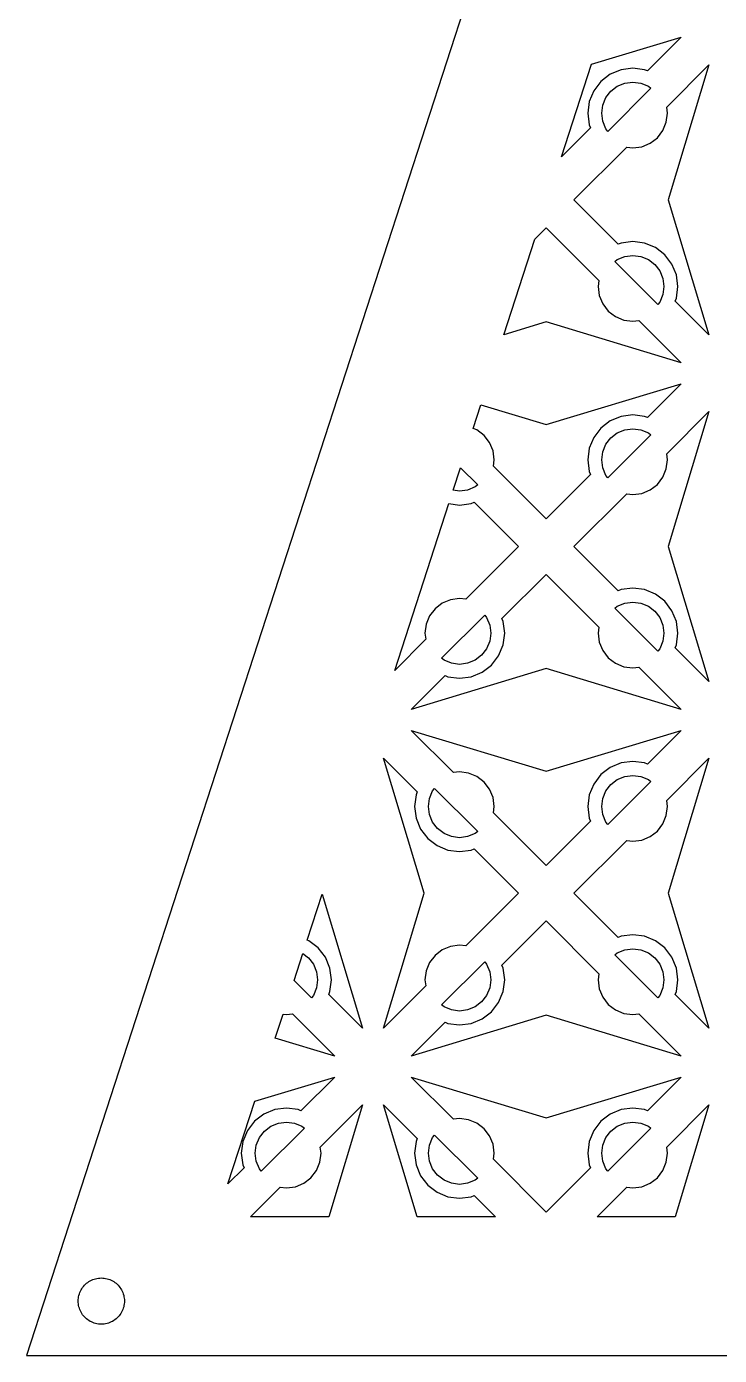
# Model space of a CAD drawing. Header units: metres. Extents: x -75 to 75, y 0 to 231.
# Drawn here: x -75 to -15, y 0 to 115 of the extents above; entities that cross this region are included whole.
import ezdxf

# ---------------------------------------------------------------- set-up
doc = ezdxf.new("R2010")
doc.units = ezdxf.units.M

msp = doc.modelspace()

# ---------------------------------------------------------------- linework, layer by layer
for p, q in [((0, 230.826), (-75, 0)), ((-26.074, 111.746), (-18.3115, 114.093)), ((-18.3115, 114.093), (-21.2389, 111.166)), ((-28.6806, 103.724), (-26.074, 111.746)), ((-19.5667, 108.029), (-15.9068, 111.689)), ((-15.9068, 111.689), (-19.4403, 100.003)), ((-24.4514, 110.88), (-25.2603, 110.26)), ((-23.5107, 111.27), (-24.4514, 110.88)), ((-22.5, 111.403), (-23.5107, 111.27)), ((-21.4897, 111.27), (-22.5, 111.403)), ((-21.2389, 111.166), (-21.4897, 111.27)), ((-25.8806, 109.451), (-26.2701, 108.51)), ((-25.2603, 110.26), (-25.8806, 109.451)), ((-24.836, 108.849), (-24.4075, 109.407)), ((-20.9349, 109.669), (-24.6698, 105.934)), ((-24.4075, 109.407), (-23.849, 109.836)), ((-23.849, 109.836), (-23.1976, 110.105)), ((-23.1976, 110.105), (-22.5, 110.197)), ((-22.5, 110.197), (-21.8028, 110.105)), ((-21.8028, 110.105), (-21.1514, 109.836)), ((-21.1514, 109.836), (-20.9349, 109.669)), ((-26.2701, 108.51), (-26.4034, 107.5)), ((-25.1976, 107.5), (-25.1056, 108.197)), ((-25.1056, 108.197), (-24.836, 108.849)), ((-26.4034, 107.5), (-26.2701, 106.489)), ((-25.1056, 106.802), (-25.1976, 107.5)), ((-19.5996, 106.722), (-19.4971, 107.5)), ((-19.4971, 107.5), (-19.5667, 108.029)), ((-26.1662, 106.238), (-28.6806, 103.724)), ((-26.2701, 106.489), (-26.1662, 106.238)), ((-24.836, 106.151), (-25.1056, 106.802)), ((-24.6698, 105.934), (-24.836, 106.151)), ((-20.3764, 105.376), (-19.8994, 105.999)), ((-19.8994, 105.999), (-19.5996, 106.722)), ((-21.7227, 104.599), (-20.999, 104.899)), ((-20.999, 104.899), (-20.3764, 105.376)), ((-27.5958, 100), (-23.0292, 104.566)), ((-23.0292, 104.566), (-22.5, 104.497)), ((-22.5, 104.497), (-21.7227, 104.599)), ((-23.7621, 96.1662), (-27.5958, 100)), ((-19.4403, 100.003), (-19.4421, 100.003)), ((-19.4421, 100.003), (-19.4412, 100)), ((-19.4412, 100), (-19.4421, 99.9968)), ((-19.4421, 99.9968), (-19.4403, 99.9968)), ((-19.4403, 99.9968), (-15.9068, 88.3115)), ((-33.6831, 88.3276), (-30.9949, 96.6009)), ((-30.9949, 96.6009), (-30, 97.5958)), ((-30, 97.5958), (-25.4338, 93.0292)), ((-23.5107, 96.2701), (-23.7621, 96.1662)), ((-22.5, 96.4034), (-23.5107, 96.2701)), ((-21.4897, 96.2701), (-22.5, 96.4034)), ((-20.549, 95.8806), (-21.4897, 96.2701)), ((-19.7401, 95.2603), (-20.549, 95.8806)), ((-24.0656, 94.6698), (-23.849, 94.836)), ((-20.3307, 90.9349), (-24.0656, 94.6698)), ((-23.849, 94.836), (-23.1976, 95.1056)), ((-23.1976, 95.1056), (-22.5, 95.1976)), ((-22.5, 95.1976), (-21.8028, 95.1056)), ((-21.8028, 95.1056), (-21.1514, 94.836)), ((-21.1514, 94.836), (-20.593, 94.407)), ((-20.593, 94.407), (-20.1645, 93.849)), ((-19.1199, 94.4514), (-19.7401, 95.2603)), ((-18.7303, 93.5107), (-19.1199, 94.4514)), ((-20.1645, 93.849), (-19.8949, 93.1976)), ((-19.8949, 93.1976), (-19.8029, 92.4995)), ((-18.5971, 92.5), (-18.7303, 93.5107)), ((-25.4338, 93.0292), (-25.5034, 92.5)), ((-25.5034, 92.5), (-25.4008, 91.7227)), ((-19.8029, 92.4995), (-19.8949, 91.8028)), ((-18.7303, 91.4897), (-18.5971, 92.5)), ((-25.4008, 91.7227), (-25.101, 90.999)), ((-25.101, 90.999), (-24.624, 90.3764)), ((-20.1645, 91.1514), (-20.3307, 90.9349)), ((-19.8949, 91.8028), (-20.1645, 91.1514)), ((-18.8342, 91.2389), (-18.7303, 91.4897)), ((-15.9068, 88.3115), (-18.8342, 91.2389)), ((-24.624, 90.3764), (-24.0015, 89.8994)), ((-24.0015, 89.8994), (-23.2777, 89.5996)), ((-30.0032, 89.4403), (-33.6831, 88.3276)), ((-30, 89.4412), (-30.0032, 89.4421)), ((-30.0032, 89.4421), (-30.0032, 89.4403)), ((-29.9968, 89.4421), (-30, 89.4412)), ((-29.9968, 89.4403), (-29.9968, 89.4421)), ((-18.3115, 85.9068), (-29.9968, 89.4403)), ((-23.2777, 89.5996), (-22.5, 89.4971)), ((-22.5, 89.4971), (-21.9713, 89.5667)), ((-21.9713, 89.5667), (-18.3115, 85.9068)), ((-29.9968, 80.5597), (-18.3115, 84.0932)), ((-18.3115, 84.0932), (-21.2389, 81.1658)), ((-36.3138, 80.2312), (-35.652, 82.2678)), ((-35.652, 82.2678), (-30.0032, 80.5597)), ((-19.5667, 78.0287), (-15.9068, 81.6885)), ((-15.9068, 81.6885), (-19.4403, 70.0032)), ((-30.0032, 80.5597), (-30.0032, 80.5579)), ((-30.0032, 80.5579), (-30, 80.5588)), ((-30, 80.5588), (-29.9968, 80.5579)), ((-29.9968, 80.5579), (-29.9968, 80.5597)), ((-24.4514, 80.8801), (-25.2603, 80.2599)), ((-23.5107, 81.2697), (-24.4514, 80.8801)), ((-22.5, 81.4029), (-23.5107, 81.2697)), ((-21.4897, 81.2697), (-22.5, 81.4029)), ((-21.2389, 81.1658), (-21.4897, 81.2697)), ((-35.9985, 80.1006), (-36.3138, 80.2312)), ((-35.376, 79.6236), (-35.9985, 80.1006)), ((-34.899, 79.001), (-35.376, 79.6236)), ((-25.8806, 79.451), (-26.2701, 78.5103)), ((-25.2603, 80.2599), (-25.8806, 79.451)), ((-24.836, 78.8486), (-24.4075, 79.4066)), ((-20.9349, 79.6693), (-24.6698, 75.9344)), ((-24.4075, 79.4066), (-23.849, 79.8355)), ((-23.849, 79.8355), (-23.1976, 80.1051)), ((-23.1976, 80.1051), (-22.5, 80.1971)), ((-22.5, 80.1971), (-21.8028, 80.1051)), ((-21.8028, 80.1051), (-21.1514, 79.8355)), ((-21.1514, 79.8355), (-20.9349, 79.6693)), ((-34.5992, 78.2773), (-34.899, 79.001)), ((-34.4966, 77.5), (-34.5992, 78.2773)), ((-26.2701, 78.5103), (-26.4034, 77.5)), ((-25.1056, 78.1972), (-24.836, 78.8486)), ((-34.5662, 76.9708), (-34.4966, 77.5)), ((-26.4034, 77.5), (-26.2701, 76.4893)), ((-25.1976, 77.5005), (-25.1056, 78.1972)), ((-25.1056, 76.8024), (-25.1976, 77.5005)), ((-19.5996, 76.7223), (-19.4971, 77.5)), ((-19.4971, 77.5), (-19.5667, 78.0287)), ((-38.0539, 74.8755), (-37.4226, 76.8184)), ((-37.4226, 76.8184), (-35.9344, 75.3302)), ((-30, 72.4042), (-34.5662, 76.9708)), ((-26.1662, 76.2379), (-30, 72.4042)), ((-26.2701, 76.4893), (-26.1662, 76.2379)), ((-24.836, 76.151), (-25.1056, 76.8024)), ((-24.6698, 75.9344), (-24.836, 76.151)), ((-20.3764, 75.376), (-19.8994, 75.9985)), ((-19.8994, 75.9985), (-19.5996, 76.7223)), ((-37.5, 74.8024), (-38.0539, 74.8755)), ((-36.8024, 74.8944), (-37.5, 74.8024)), ((-36.151, 75.164), (-36.8024, 74.8944)), ((-35.9344, 75.3302), (-36.151, 75.164)), ((-21.7227, 74.5992), (-20.999, 74.899)), ((-20.999, 74.899), (-20.3764, 75.376)), ((-43.1196, 59.2851), (-38.4296, 73.7192)), ((-38.4296, 73.7192), (-37.5, 73.5966)), ((-37.5, 73.5966), (-36.4893, 73.7299)), ((-36.4893, 73.7299), (-36.2379, 73.8338)), ((-36.2379, 73.8338), (-32.4042, 70)), ((-27.5958, 70), (-23.0292, 74.5662)), ((-23.0292, 74.5662), (-22.5, 74.4966)), ((-22.5, 74.4966), (-21.7227, 74.5992)), ((-32.4042, 70), (-36.9708, 65.4338)), ((-23.7621, 66.1662), (-27.5958, 70)), ((-19.4403, 70.0032), (-19.4421, 70.0032)), ((-19.4421, 70.0032), (-19.4412, 70)), ((-19.4412, 70), (-19.4421, 69.9968)), ((-19.4421, 69.9968), (-19.4403, 69.9968)), ((-19.4403, 69.9968), (-15.9068, 58.3115)), ((-33.8338, 63.7621), (-30, 67.5958)), ((-30, 67.5958), (-25.4338, 63.0292)), ((-23.5107, 66.2701), (-23.7621, 66.1662)), ((-22.5, 66.4034), (-23.5107, 66.2701)), ((-21.4897, 66.2701), (-22.5, 66.4034)), ((-20.549, 65.8806), (-21.4897, 66.2701)), ((-19.7401, 65.2603), (-20.549, 65.8806)), ((-39.6236, 64.624), (-40.1006, 64.0015)), ((-39.001, 65.101), (-39.6236, 64.624)), ((-38.2773, 65.4008), (-39.001, 65.101)), ((-37.5, 65.5034), (-38.2773, 65.4008)), ((-36.9708, 65.4338), (-37.5, 65.5034)), ((-24.0656, 64.6698), (-23.849, 64.836)), ((-20.3307, 60.9349), (-24.0656, 64.6698)), ((-23.849, 64.836), (-23.1976, 65.1056)), ((-23.1976, 65.1056), (-22.5, 65.1976)), ((-22.5, 65.1976), (-21.8028, 65.1056)), ((-21.8028, 65.1056), (-21.1514, 64.836)), ((-21.1514, 64.836), (-20.593, 64.407)), ((-20.593, 64.407), (-20.1645, 63.849)), ((-19.1199, 64.4514), (-19.7401, 65.2603)), ((-18.7303, 63.5107), (-19.1199, 64.4514)), ((-40.4004, 63.2777), (-40.5029, 62.5)), ((-40.1006, 64.0015), (-40.4004, 63.2777)), ((-39.0651, 60.3307), (-35.3302, 64.0656)), ((-35.3302, 64.0656), (-35.164, 63.849)), ((-35.164, 63.849), (-34.8944, 63.1976)), ((-33.7299, 63.5107), (-33.8338, 63.7621)), ((-33.5966, 62.5), (-33.7299, 63.5107)), ((-20.1645, 63.849), (-19.8949, 63.1976)), ((-18.5971, 62.5), (-18.7303, 63.5107)), ((-40.5029, 62.5), (-40.4333, 61.9713)), ((-34.8944, 63.1976), (-34.8024, 62.4995)), ((-34.8024, 62.4995), (-34.8944, 61.8028)), ((-33.7299, 61.4897), (-33.5966, 62.5)), ((-25.4338, 63.0292), (-25.5034, 62.5)), ((-25.5034, 62.5), (-25.4008, 61.7227)), ((-19.8949, 63.1976), (-19.8029, 62.4995)), ((-19.8029, 62.4995), (-19.8949, 61.8028)), ((-18.7303, 61.4897), (-18.5971, 62.5)), ((-40.4333, 61.9713), (-43.1196, 59.2851)), ((-35.164, 61.1514), (-35.593, 60.593)), ((-34.8944, 61.8028), (-35.164, 61.1514)), ((-34.1194, 60.549), (-33.7299, 61.4897)), ((-25.4008, 61.7227), (-25.101, 60.999)), ((-25.101, 60.999), (-24.624, 60.3764)), ((-20.1645, 61.1514), (-20.3307, 60.9349)), ((-19.8949, 61.8028), (-20.1645, 61.1514)), ((-18.8342, 61.2389), (-18.7303, 61.4897)), ((-15.9068, 58.3115), (-18.8342, 61.2389)), ((-38.8486, 60.1645), (-39.0651, 60.3307)), ((-38.1972, 59.8949), (-38.8486, 60.1645)), ((-37.5, 59.8029), (-38.1972, 59.8949)), ((-36.8024, 59.8949), (-37.5, 59.8029)), ((-36.151, 60.1645), (-36.8024, 59.8949)), ((-35.593, 60.593), (-36.151, 60.1645)), ((-34.7397, 59.7401), (-34.1194, 60.549)), ((-24.624, 60.3764), (-24.0015, 59.8994)), ((-24.0015, 59.8994), (-23.2777, 59.5996)), ((-30.0032, 59.4403), (-41.6885, 55.9068)), ((-41.6885, 55.9068), (-38.7611, 58.8342)), ((-38.7611, 58.8342), (-38.5103, 58.7303)), ((-38.5103, 58.7303), (-37.5, 58.5971)), ((-37.5, 58.5971), (-36.4893, 58.7303)), ((-36.4893, 58.7303), (-35.5486, 59.1199)), ((-35.5486, 59.1199), (-34.7397, 59.7401)), ((-30, 59.4412), (-30.0032, 59.4421)), ((-30.0032, 59.4421), (-30.0032, 59.4403)), ((-29.9968, 59.4421), (-30, 59.4412)), ((-29.9968, 59.4403), (-29.9968, 59.4421)), ((-18.3115, 55.9068), (-29.9968, 59.4403)), ((-23.2777, 59.5996), (-22.5, 59.4971)), ((-22.5, 59.4971), (-21.9713, 59.5667)), ((-21.9713, 59.5667), (-18.3115, 55.9068)), ((-38.0287, 50.4333), (-41.6885, 54.0932)), ((-41.6885, 54.0932), (-30.0032, 50.5597)), ((-29.9968, 50.5597), (-18.3115, 54.0932)), ((-18.3115, 54.0932), (-21.2389, 51.1658)), ((-40.5597, 40.0032), (-44.0932, 51.6885)), ((-44.0932, 51.6885), (-41.1658, 48.7611)), ((-24.4514, 50.8801), (-25.2603, 50.2599)), ((-23.5107, 51.2697), (-24.4514, 50.8801)), ((-22.5, 51.4029), (-23.5107, 51.2697)), ((-21.4897, 51.2697), (-22.5, 51.4029)), ((-21.2389, 51.1658), (-21.4897, 51.2697)), ((-19.5667, 48.0287), (-15.9068, 51.6885)), ((-15.9068, 51.6885), (-19.4403, 40.0032)), ((-37.5, 50.5029), (-38.0287, 50.4333)), ((-36.7223, 50.4004), (-37.5, 50.5029)), ((-35.9985, 50.1006), (-36.7223, 50.4004)), ((-35.376, 49.6236), (-35.9985, 50.1006)), ((-34.899, 49.001), (-35.376, 49.6236)), ((-30.0032, 50.5597), (-30.0032, 50.5579)), ((-30.0032, 50.5579), (-30, 50.5588)), ((-30, 50.5588), (-29.9968, 50.5579)), ((-29.9968, 50.5579), (-29.9968, 50.5597)), ((-25.8806, 49.451), (-26.2701, 48.5103)), ((-25.2603, 50.2599), (-25.8806, 49.451)), ((-20.9349, 49.6693), (-24.6698, 45.9344)), ((-24.4075, 49.4066), (-23.849, 49.8355)), ((-23.849, 49.8355), (-23.1976, 50.1051)), ((-23.1976, 50.1051), (-22.5, 50.1971)), ((-22.5, 50.1971), (-21.8028, 50.1051)), ((-21.8028, 50.1051), (-21.1514, 49.8355)), ((-21.1514, 49.8355), (-20.9349, 49.6693)), ((-41.2697, 48.5103), (-41.4029, 47.5)), ((-41.1658, 48.7611), (-41.2697, 48.5103)), ((-40.1051, 48.1972), (-39.8355, 48.8486)), ((-39.8355, 48.8486), (-39.6693, 49.0651)), ((-39.6693, 49.0651), (-35.9344, 45.3302)), ((-34.5992, 48.2773), (-34.899, 49.001)), ((-26.2701, 48.5103), (-26.4034, 47.5)), ((-25.1056, 48.1972), (-24.836, 48.8486)), ((-24.836, 48.8486), (-24.4075, 49.4066)), ((-41.4029, 47.5), (-41.2697, 46.4893)), ((-40.1971, 47.5005), (-40.1051, 48.1972)), ((-40.1051, 46.8024), (-40.1971, 47.5005)), ((-34.4966, 47.5), (-34.5992, 48.2773)), ((-34.5662, 46.9708), (-34.4966, 47.5)), ((-26.4034, 47.5), (-26.2701, 46.4893)), ((-25.1976, 47.5005), (-25.1056, 48.1972)), ((-25.1056, 46.8024), (-25.1976, 47.5005)), ((-19.5996, 46.7223), (-19.4971, 47.5)), ((-19.4971, 47.5), (-19.5667, 48.0287)), ((-41.2697, 46.4893), (-40.8801, 45.5486)), ((-39.8355, 46.151), (-40.1051, 46.8024)), ((-39.407, 45.593), (-39.8355, 46.151)), ((-30, 42.4042), (-34.5662, 46.9708)), ((-26.1662, 46.2379), (-30, 42.4042)), ((-26.2701, 46.4893), (-26.1662, 46.2379)), ((-24.836, 46.151), (-25.1056, 46.8024)), ((-24.6698, 45.9344), (-24.836, 46.151)), ((-19.8994, 45.9985), (-19.5996, 46.7223)), ((-40.8801, 45.5486), (-40.2599, 44.7397)), ((-38.8486, 45.164), (-39.407, 45.593)), ((-38.1972, 44.8944), (-38.8486, 45.164)), ((-37.5, 44.8024), (-38.1972, 44.8944)), ((-36.8024, 44.8944), (-37.5, 44.8024)), ((-36.151, 45.164), (-36.8024, 44.8944)), ((-35.9344, 45.3302), (-36.151, 45.164)), ((-21.7227, 44.5992), (-20.999, 44.899)), ((-20.999, 44.899), (-20.3764, 45.376)), ((-20.3764, 45.376), (-19.8994, 45.9985)), ((-40.2599, 44.7397), (-39.451, 44.1194)), ((-39.451, 44.1194), (-38.5103, 43.7299)), ((-38.5103, 43.7299), (-37.5, 43.5966)), ((-37.5, 43.5966), (-36.4893, 43.7299)), ((-36.4893, 43.7299), (-36.2379, 43.8338)), ((-36.2379, 43.8338), (-32.4042, 40)), ((-27.5958, 40), (-23.0292, 44.5662)), ((-23.0292, 44.5662), (-22.5, 44.4966)), ((-22.5, 44.4966), (-21.7227, 44.5992)), ((-50.7034, 35.9445), (-49.4145, 39.9113)), ((-49.4145, 39.9113), (-45.9068, 28.3115)), ((-44.0932, 28.3115), (-40.5597, 39.9968)), ((-40.5579, 40.0032), (-40.5597, 40.0032)), ((-40.5597, 39.9968), (-40.5579, 39.9968)), ((-40.5588, 40), (-40.5579, 40.0032)), ((-40.5579, 39.9968), (-40.5588, 40)), ((-32.4042, 40), (-36.9708, 35.4338)), ((-23.7621, 36.1662), (-27.5958, 40)), ((-19.4403, 40.0032), (-19.4421, 40.0032)), ((-19.4421, 40.0032), (-19.4412, 40)), ((-19.4412, 40), (-19.4421, 39.9968)), ((-19.4421, 39.9968), (-19.4403, 39.9968)), ((-19.4403, 39.9968), (-15.9068, 28.3115)), ((-33.8338, 33.7621), (-30, 37.5958)), ((-30, 37.5958), (-25.4338, 33.0292)), ((-50.549, 35.8806), (-50.7034, 35.9445)), ((-49.7401, 35.2603), (-50.549, 35.8806)), ((-23.5107, 36.2701), (-23.7621, 36.1662)), ((-22.5, 36.4034), (-23.5107, 36.2701)), ((-21.4897, 36.2701), (-22.5, 36.4034)), ((-20.549, 35.8806), (-21.4897, 36.2701)), ((-19.7401, 35.2603), (-20.549, 35.8806)), ((-51.8405, 32.4448), (-51.0811, 34.782)), ((-51.0811, 34.782), (-50.593, 34.407)), ((-49.1199, 34.4514), (-49.7401, 35.2603)), ((-39.6236, 34.624), (-40.1006, 34.0015)), ((-39.001, 35.101), (-39.6236, 34.624)), ((-38.2773, 35.4008), (-39.001, 35.101)), ((-37.5, 35.5034), (-38.2773, 35.4008)), ((-36.9708, 35.4338), (-37.5, 35.5034)), ((-24.0656, 34.6698), (-23.849, 34.836)), ((-20.3307, 30.9349), (-24.0656, 34.6698)), ((-23.849, 34.836), (-23.1976, 35.1056)), ((-23.1976, 35.1056), (-22.5, 35.1976)), ((-22.5, 35.1976), (-21.8028, 35.1056)), ((-21.8028, 35.1056), (-21.1514, 34.836)), ((-21.1514, 34.836), (-20.593, 34.407)), ((-19.1199, 34.4514), (-19.7401, 35.2603)), ((-50.593, 34.407), (-50.1645, 33.849)), ((-50.1645, 33.849), (-49.8949, 33.1976)), ((-48.7303, 33.5107), (-49.1199, 34.4514)), ((-48.5971, 32.5), (-48.7303, 33.5107)), ((-40.1006, 34.0015), (-40.4004, 33.2777)), ((-39.0651, 30.3307), (-35.3302, 34.0656)), ((-35.3302, 34.0656), (-35.164, 33.849)), ((-35.164, 33.849), (-34.8944, 33.1976)), ((-33.7299, 33.5107), (-33.8338, 33.7621)), ((-33.5966, 32.5), (-33.7299, 33.5107)), ((-20.593, 34.407), (-20.1645, 33.849)), ((-20.1645, 33.849), (-19.8949, 33.1976)), ((-18.7303, 33.5107), (-19.1199, 34.4514)), ((-18.5971, 32.5), (-18.7303, 33.5107)), ((-50.3307, 30.9349), (-51.8405, 32.4448)), ((-49.8949, 33.1976), (-49.8029, 32.4995)), ((-49.8029, 32.4995), (-49.8949, 31.8028)), ((-48.7303, 31.4897), (-48.5971, 32.5)), ((-40.4004, 33.2777), (-40.5029, 32.5)), ((-40.5029, 32.5), (-40.4333, 31.9713)), ((-34.8944, 33.1976), (-34.8024, 32.4995)), ((-34.8024, 32.4995), (-34.8944, 31.8028)), ((-33.7299, 31.4897), (-33.5966, 32.5)), ((-25.4338, 33.0292), (-25.5034, 32.5)), ((-25.5034, 32.5), (-25.4008, 31.7227)), ((-19.8949, 33.1976), (-19.8029, 32.4995)), ((-19.8029, 32.4995), (-19.8949, 31.8028)), ((-18.7303, 31.4897), (-18.5971, 32.5)), ((-50.1645, 31.1514), (-50.3307, 30.9349)), ((-49.8949, 31.8028), (-50.1645, 31.1514)), ((-48.8342, 31.2389), (-48.7303, 31.4897)), ((-45.9068, 28.3115), (-48.8342, 31.2389)), ((-40.4333, 31.9713), (-44.0932, 28.3115)), ((-35.164, 31.1514), (-35.593, 30.593)), ((-34.8944, 31.8028), (-35.164, 31.1514)), ((-34.1194, 30.549), (-33.7299, 31.4897)), ((-25.4008, 31.7227), (-25.101, 30.999)), ((-20.1645, 31.1514), (-20.3307, 30.9349)), ((-19.8949, 31.8028), (-20.1645, 31.1514)), ((-18.8342, 31.2389), (-18.7303, 31.4897)), ((-15.9068, 28.3115), (-18.8342, 31.2389)), ((-38.8486, 30.1645), (-39.0651, 30.3307)), ((-38.1972, 29.8949), (-38.8486, 30.1645)), ((-36.151, 30.1645), (-36.8024, 29.8949)), ((-35.593, 30.593), (-36.151, 30.1645)), ((-34.7397, 29.7401), (-34.1194, 30.549)), ((-25.101, 30.999), (-24.624, 30.3764)), ((-24.624, 30.3764), (-24.0015, 29.8994)), ((-53.4591, 27.4634), (-52.786, 29.5348)), ((-52.786, 29.5348), (-52.5, 29.4971)), ((-52.5, 29.4971), (-51.9713, 29.5667)), ((-51.9713, 29.5667), (-48.3115, 25.9068)), ((-30.0032, 29.4403), (-41.6885, 25.9068)), ((-41.6885, 25.9068), (-38.7611, 28.8342)), ((-38.7611, 28.8342), (-38.5103, 28.7303)), ((-37.5, 29.8029), (-38.1972, 29.8949)), ((-36.8024, 29.8949), (-37.5, 29.8029)), ((-36.4893, 28.7303), (-35.5486, 29.1199)), ((-35.5486, 29.1199), (-34.7397, 29.7401)), ((-30, 29.4412), (-30.0032, 29.4421)), ((-30.0032, 29.4421), (-30.0032, 29.4403)), ((-29.9968, 29.4421), (-30, 29.4412)), ((-29.9968, 29.4403), (-29.9968, 29.4421)), ((-18.3115, 25.9068), (-29.9968, 29.4403)), ((-24.0015, 29.8994), (-23.2777, 29.5996)), ((-23.2777, 29.5996), (-22.5, 29.4971)), ((-22.5, 29.4971), (-21.9713, 29.5667)), ((-21.9713, 29.5667), (-18.3115, 25.9068)), ((-38.5103, 28.7303), (-37.5, 28.5971)), ((-37.5, 28.5971), (-36.4893, 28.7303)), ((-48.3115, 25.9068), (-53.4591, 27.4634)), ((-55.2343, 21.9998), (-48.3115, 24.0932)), ((-48.3115, 24.0932), (-51.2389, 21.1658)), ((-38.0287, 20.4333), (-41.6885, 24.0932)), ((-41.6885, 24.0932), (-30.0032, 20.5597)), ((-29.9968, 20.5597), (-18.3115, 24.0932)), ((-18.3115, 24.0932), (-21.2389, 21.1658)), ((-57.5589, 14.8452), (-55.2343, 21.9998)), ((-54.4514, 20.8801), (-55.2603, 20.2599)), ((-53.5107, 21.2697), (-54.4514, 20.8801)), ((-52.5, 21.4029), (-53.5107, 21.2697)), ((-51.4897, 21.2697), (-52.5, 21.4029)), ((-51.2389, 21.1658), (-51.4897, 21.2697)), ((-49.5667, 18.0287), (-45.9068, 21.6885)), ((-45.9068, 21.6885), (-48.8365, 12)), ((-41.1635, 12), (-44.0932, 21.6885)), ((-44.0932, 21.6885), (-41.1658, 18.7611)), ((-24.4514, 20.8801), (-25.2603, 20.2599)), ((-23.5107, 21.2697), (-24.4514, 20.8801)), ((-22.5, 21.4029), (-23.5107, 21.2697)), ((-21.4897, 21.2697), (-22.5, 21.4029)), ((-21.2389, 21.1658), (-21.4897, 21.2697)), ((-19.5667, 18.0287), (-15.9068, 21.6885)), ((-15.9068, 21.6885), (-18.8365, 12)), ((-55.2603, 20.2599), (-55.8806, 19.451)), ((-50.9349, 19.6693), (-54.6698, 15.9344)), ((-54.4075, 19.4066), (-53.849, 19.8355)), ((-53.849, 19.8355), (-53.1976, 20.1051)), ((-53.1976, 20.1051), (-52.5, 20.1971)), ((-52.5, 20.1971), (-51.8028, 20.1051)), ((-51.8028, 20.1051), (-51.1514, 19.8355)), ((-51.1514, 19.8355), (-50.9349, 19.6693)), ((-37.5, 20.5029), (-38.0287, 20.4333)), ((-36.7223, 20.4004), (-37.5, 20.5029)), ((-35.9985, 20.1006), (-36.7223, 20.4004)), ((-35.376, 19.6236), (-35.9985, 20.1006)), ((-34.899, 19.001), (-35.376, 19.6236)), ((-30.0032, 20.5597), (-30.0032, 20.5579)), ((-30.0032, 20.5579), (-30, 20.5588)), ((-30, 20.5588), (-29.9968, 20.5579)), ((-29.9968, 20.5579), (-29.9968, 20.5597)), ((-25.2603, 20.2599), (-25.8806, 19.451)), ((-20.9349, 19.6693), (-24.6698, 15.9344)), ((-24.4075, 19.4066), (-23.849, 19.8355)), ((-23.849, 19.8355), (-23.1976, 20.1051)), ((-23.1976, 20.1051), (-22.5, 20.1971)), ((-22.5, 20.1971), (-21.8028, 20.1051)), ((-21.8028, 20.1051), (-21.1514, 19.8355)), ((-21.1514, 19.8355), (-20.9349, 19.6693)), ((-56.2701, 18.5103), (-56.4034, 17.5)), ((-55.8806, 19.451), (-56.2701, 18.5103)), ((-55.1056, 18.1972), (-54.836, 18.8486)), ((-54.836, 18.8486), (-54.4075, 19.4066)), ((-41.2697, 18.5103), (-41.4029, 17.5)), ((-41.1658, 18.7611), (-41.2697, 18.5103)), ((-40.1051, 18.1972), (-39.8355, 18.8486)), ((-39.8355, 18.8486), (-39.6693, 19.0651)), ((-39.6693, 19.0651), (-35.9344, 15.3302)), ((-34.5992, 18.2773), (-34.899, 19.001)), ((-26.2701, 18.5103), (-26.4034, 17.5)), ((-25.8806, 19.451), (-26.2701, 18.5103)), ((-25.1056, 18.1972), (-24.836, 18.8486)), ((-24.836, 18.8486), (-24.4075, 19.4066)), ((-56.4034, 17.5), (-56.2701, 16.4893)), ((-55.1976, 17.5005), (-55.1056, 18.1972)), ((-55.1056, 16.8024), (-55.1976, 17.5005)), ((-49.5996, 16.7223), (-49.4971, 17.5)), ((-49.4971, 17.5), (-49.5667, 18.0287)), ((-41.4029, 17.5), (-41.2697, 16.4893)), ((-40.1971, 17.5005), (-40.1051, 18.1972)), ((-40.1051, 16.8024), (-40.1971, 17.5005)), ((-34.4966, 17.5), (-34.5992, 18.2773)), ((-34.5662, 16.9708), (-34.4966, 17.5)), ((-26.4034, 17.5), (-26.2701, 16.4893)), ((-25.1976, 17.5005), (-25.1056, 18.1972)), ((-25.1056, 16.8024), (-25.1976, 17.5005)), ((-19.5996, 16.7223), (-19.4971, 17.5)), ((-19.4971, 17.5), (-19.5667, 18.0287)), ((-56.1662, 16.2379), (-57.5589, 14.8452)), ((-56.2701, 16.4893), (-56.1662, 16.2379)), ((-54.836, 16.151), (-55.1056, 16.8024)), ((-54.6698, 15.9344), (-54.836, 16.151)), ((-49.8994, 15.9985), (-49.5996, 16.7223)), ((-41.2697, 16.4893), (-40.8801, 15.5486)), ((-39.8355, 16.151), (-40.1051, 16.8024)), ((-39.407, 15.593), (-39.8355, 16.151)), ((-30, 12.4042), (-34.5662, 16.9708)), ((-26.1662, 16.2379), (-30, 12.4042)), ((-26.2701, 16.4893), (-26.1662, 16.2379)), ((-24.836, 16.151), (-25.1056, 16.8024)), ((-24.6698, 15.9344), (-24.836, 16.151)), ((-19.8994, 15.9985), (-19.5996, 16.7223)), ((-50.999, 14.899), (-50.3764, 15.376)), ((-50.3764, 15.376), (-49.8994, 15.9985)), ((-40.8801, 15.5486), (-40.2599, 14.7397)), ((-38.8486, 15.164), (-39.407, 15.593)), ((-38.1972, 14.8944), (-38.8486, 15.164)), ((-36.151, 15.164), (-36.8024, 14.8944)), ((-35.9344, 15.3302), (-36.151, 15.164)), ((-20.999, 14.899), (-20.3764, 15.376)), ((-20.3764, 15.376), (-19.8994, 15.9985)), ((-55.5956, 12), (-53.0292, 14.5662)), ((-53.0292, 14.5662), (-52.5, 14.4966)), ((-52.5, 14.4966), (-51.7227, 14.5992)), ((-51.7227, 14.5992), (-50.999, 14.899)), ((-40.2599, 14.7397), (-39.451, 14.1194)), ((-39.451, 14.1194), (-38.5103, 13.7299)), ((-37.5, 14.8024), (-38.1972, 14.8944)), ((-36.8024, 14.8944), (-37.5, 14.8024)), ((-36.4893, 13.7299), (-36.2379, 13.8338)), ((-36.2379, 13.8338), (-34.4042, 12)), ((-25.5956, 12), (-23.0292, 14.5662)), ((-23.0292, 14.5662), (-22.5, 14.4966)), ((-22.5, 14.4966), (-21.7227, 14.5992)), ((-21.7227, 14.5992), (-20.999, 14.899)), ((-38.5103, 13.7299), (-37.5, 13.5966)), ((-37.5, 13.5966), (-36.4893, 13.7299)), ((-48.8365, 12), (-55.5956, 12)), ((-34.4042, 12), (-41.1635, 12)), ((-18.8365, 12), (-25.5956, 12)), ((-70.2805, 5.66579), (-70.2165, 5.77393)), ((-70.2165, 5.77393), (-70.1459, 5.87784)), ((-70.1459, 5.87784), (-70.0689, 5.97713)), ((-70.0689, 5.97713), (-69.9858, 6.07137)), ((-69.9858, 6.07137), (-69.897, 6.16022)), ((-69.897, 6.16022), (-69.8027, 6.2433)), ((-69.8027, 6.2433), (-69.7034, 6.32031)), ((-69.7034, 6.32031), (-69.5995, 6.39093)), ((-69.5995, 6.39093), (-69.4914, 6.4549)), ((-69.4914, 6.4549), (-69.3794, 6.51193)), ((-69.3794, 6.51193), (-69.2641, 6.56183)), ((-69.2641, 6.56183), (-69.1459, 6.60439)), ((-69.1459, 6.60439), (-69.0252, 6.63943)), ((-69.0252, 6.63943), (-68.9026, 6.66685)), ((-68.9026, 6.66685), (-68.7785, 6.68651)), ((-68.7785, 6.68651), (-68.6534, 6.69833)), ((-68.6534, 6.69833), (-68.5279, 6.70227)), ((-68.5279, 6.70227), (-68.4023, 6.69833)), ((-68.4023, 6.69833), (-68.2772, 6.68651)), ((-68.2772, 6.68651), (-68.1531, 6.66685)), ((-68.1531, 6.66685), (-68.0305, 6.63943)), ((-68.0305, 6.63943), (-67.9098, 6.60439)), ((-67.9098, 6.60439), (-67.7916, 6.56183)), ((-67.7916, 6.56183), (-67.6763, 6.51193)), ((-67.6763, 6.51193), (-67.5643, 6.4549)), ((-67.5643, 6.4549), (-67.4562, 6.39093)), ((-67.4562, 6.39093), (-67.3523, 6.32031)), ((-67.3523, 6.32031), (-67.253, 6.2433)), ((-67.253, 6.2433), (-67.1588, 6.16022)), ((-67.1588, 6.16022), (-67.0699, 6.07137)), ((-67.0699, 6.07137), (-66.9868, 5.97713)), ((-66.9868, 5.97713), (-66.9098, 5.87784)), ((-66.9098, 5.87784), (-66.8392, 5.77393)), ((-66.8392, 5.77393), (-66.7752, 5.66579)), ((-70.5279, 4.70227), (-70.5239, 4.82785)), ((-70.5239, 4.57669), (-70.5279, 4.70227)), ((-70.5239, 4.82785), (-70.5121, 4.95294)), ((-70.5121, 4.95294), (-70.4924, 5.07704)), ((-70.4924, 5.07704), (-70.465, 5.19966)), ((-70.465, 5.19966), (-70.43, 5.32031)), ((-70.43, 5.32031), (-70.3874, 5.43852)), ((-70.3874, 5.43852), (-70.3375, 5.55383)), ((-70.3375, 5.55383), (-70.2805, 5.66579)), ((-66.7752, 5.66579), (-66.7182, 5.55383)), ((-66.7182, 5.55383), (-66.6683, 5.43852)), ((-66.6683, 5.43852), (-66.6257, 5.32031)), ((-66.6257, 5.32031), (-66.5907, 5.19966)), ((-66.5907, 5.19966), (-66.5633, 5.07704)), ((-66.5633, 5.07704), (-66.5436, 4.95294)), ((-66.5436, 4.95294), (-66.5318, 4.82785)), ((-66.5318, 4.82785), (-66.5279, 4.70227)), ((-66.5279, 4.70227), (-66.5318, 4.57669)), ((-70.5121, 4.45161), (-70.5239, 4.57669)), ((-70.4924, 4.32751), (-70.5121, 4.45161)), ((-70.465, 4.2049), (-70.4924, 4.32751)), ((-70.43, 4.08424), (-70.465, 4.2049)), ((-70.3874, 3.96602), (-70.43, 4.08424)), ((-70.3375, 3.85072), (-70.3874, 3.96602)), ((-70.2805, 3.73877), (-70.3375, 3.85072)), ((-70.2165, 3.63062), (-70.2805, 3.73877)), ((-70.1459, 3.5267), (-70.2165, 3.63062)), ((-70.0689, 3.42743), (-70.1459, 3.5267)), ((-66.9098, 3.5267), (-66.9868, 3.42743)), ((-66.8392, 3.63062), (-66.9098, 3.5267)), ((-66.7752, 3.73877), (-66.8392, 3.63062)), ((-66.7182, 3.85072), (-66.7752, 3.73877)), ((-66.6683, 3.96602), (-66.7182, 3.85072)), ((-66.6257, 4.08424), (-66.6683, 3.96602)), ((-66.5907, 4.2049), (-66.6257, 4.08424)), ((-66.5633, 4.32751), (-66.5907, 4.2049)), ((-66.5436, 4.45161), (-66.5633, 4.32751)), ((-66.5318, 4.57669), (-66.5436, 4.45161)), ((-69.9858, 3.33318), (-70.0689, 3.42743)), ((-69.897, 3.24434), (-69.9858, 3.33318)), ((-69.8027, 3.16125), (-69.897, 3.24434)), ((-69.7034, 3.08424), (-69.8027, 3.16125)), ((-69.5995, 3.01363), (-69.7034, 3.08424)), ((-69.4914, 2.94966), (-69.5995, 3.01363)), ((-69.3794, 2.89262), (-69.4914, 2.94966)), ((-69.2641, 2.84273), (-69.3794, 2.89262)), ((-69.1459, 2.80016), (-69.2641, 2.84273)), ((-69.0252, 2.76511), (-69.1459, 2.80016)), ((-68.9026, 2.7377), (-69.0252, 2.76511)), ((-68.7785, 2.71805), (-68.9026, 2.7377)), ((-68.6534, 2.70622), (-68.7785, 2.71805)), ((-68.5279, 2.70227), (-68.6534, 2.70622)), ((-68.4023, 2.70622), (-68.5279, 2.70227)), ((-68.2772, 2.71805), (-68.4023, 2.70622)), ((-68.1531, 2.7377), (-68.2772, 2.71805)), ((-68.0305, 2.76511), (-68.1531, 2.7377)), ((-67.9098, 2.80016), (-68.0305, 2.76511)), ((-67.7916, 2.84273), (-67.9098, 2.80016)), ((-67.6763, 2.89262), (-67.7916, 2.84273)), ((-67.5643, 2.94966), (-67.6763, 2.89262)), ((-67.4562, 3.01363), (-67.5643, 2.94966)), ((-67.3523, 3.08424), (-67.4562, 3.01363)), ((-67.253, 3.16125), (-67.3523, 3.08424)), ((-67.1588, 3.24434), (-67.253, 3.16125)), ((-67.0699, 3.33318), (-67.1588, 3.24434)), ((-66.9868, 3.42743), (-67.0699, 3.33318)), ((-75, 0), (75, 0))]:
    msp.add_line(p, q)

doc.saveas('drawing.dxf')
